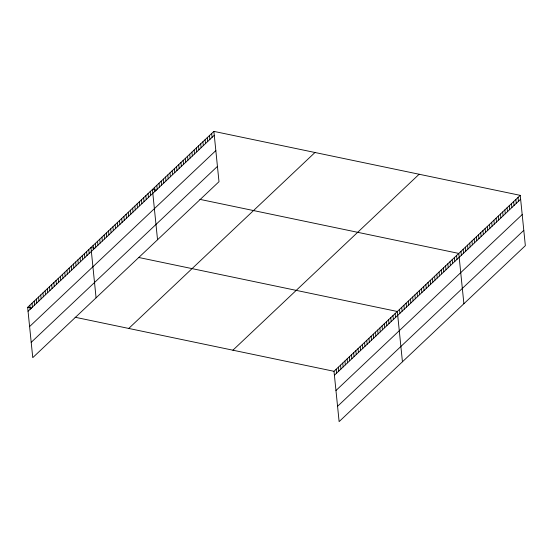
<?xml version="1.0" encoding="UTF-8"?>
<svg xmlns="http://www.w3.org/2000/svg" width="553" height="553" viewBox="0 0 553 553"><rect width="100%" height="100%" fill="white"/><g stroke="black" fill="none" stroke-linecap="round" stroke-linejoin="round"><path stroke-width="0.83" d="M213.88 131.386L218.995 181.695L32.758 357.646L27.65 307.337L213.88 131.386L520.242 195.354L525.35 245.663L339.12 421.614L334.005 371.305L520.242 195.354M28.044 311.249L214.281 135.291M29.599 326.56L215.836 150.61M31.203 342.335L217.44 166.384M128.745 328.447L314.982 152.49M232.91 350.194L419.139 174.243M334.406 375.217L520.636 199.26M335.961 390.529L522.191 214.578M337.565 406.303L523.795 230.352M156.312 190.26L152.428 189.451L157.536 239.76M199.861 199.356L458.783 253.419L463.891 303.728M94.86 248.325L90.969 247.516L96.077 297.825M138.409 257.415L397.324 311.484L402.439 361.793M27.65 307.337L31.542 308.145M75.09 317.242L334.005 371.305M518.043 197.428L518.444 201.333M515.852 199.502L516.246 203.407M513.654 201.575L514.055 205.481M511.463 203.649L511.857 207.555M509.265 205.723L509.666 209.628M507.073 207.797L507.467 211.702M504.875 209.87L505.269 213.776M502.684 211.944L503.078 215.85M500.486 214.018L500.88 217.923M498.288 216.092L498.688 219.997M496.096 218.165L496.49 222.071M493.898 220.239L494.299 224.145M491.707 222.313L492.101 226.218M489.509 224.387L489.91 228.292M487.317 226.46L487.711 230.366M485.119 228.534L485.52 232.44M482.928 230.608L483.322 234.513M480.73 232.682L481.131 236.587M478.539 234.755L478.933 238.661M476.34 236.829L476.741 240.735M474.149 238.903L474.543 242.808M471.951 240.977L472.352 244.882M469.76 243.05L470.154 246.956M467.562 245.124L467.962 249.03M465.37 247.198L465.764 251.103M463.172 249.272L463.573 253.177M460.981 251.345L461.375 255.251M456.591 255.493L456.985 259.398M454.393 257.567L454.787 261.472M452.195 259.64L452.596 263.546M450.004 261.714L450.398 265.62M447.806 263.788L448.207 267.693M445.614 265.862L446.008 269.767M443.416 267.935L443.817 271.841M441.225 270.009L441.619 273.915M439.027 272.083L439.428 275.988M436.835 274.157L437.229 278.062M434.637 276.23L435.038 280.136M432.446 278.304L432.84 282.21M430.248 280.378L430.649 284.283M428.057 282.452L428.451 286.357M425.858 284.525L426.259 288.431M423.667 286.599L424.061 290.505M421.469 288.673L421.87 292.578M419.278 290.747L419.672 294.652M417.08 292.82L417.48 296.726M414.888 294.894L415.282 298.8M412.69 296.968L413.091 300.873M410.499 299.042L410.893 302.947M408.301 301.115L408.702 305.021M406.109 303.189L406.503 307.095M403.911 305.263L404.305 309.168M401.713 307.337L402.114 311.242M399.522 309.41L399.916 313.316M395.146 313.544L395.54 317.457M392.962 315.604L393.356 319.516M390.777 317.671L391.171 321.583M388.593 319.731L388.987 323.643M386.409 321.798L386.81 325.703M384.224 323.858L384.625 327.77M382.04 325.924L382.441 329.83M379.863 327.984L380.257 331.897M377.678 330.044L378.072 333.957M375.494 332.111L375.888 336.024M373.31 334.171L373.704 338.083M371.125 336.238L371.526 340.143M368.941 338.298L369.342 342.21M366.757 340.365L367.157 344.27M364.572 342.425L364.973 346.337M362.395 344.484L362.789 348.397M360.21 346.551L360.604 350.464M358.026 348.611L358.42 352.524M355.842 350.678L356.236 354.584M353.657 352.738L354.058 356.65M351.473 354.805L351.874 358.71M349.289 356.865L349.69 360.777M347.111 358.925L347.505 362.837M344.927 360.991L345.321 364.904M342.742 363.051L343.137 366.964M340.558 365.118L340.952 369.024M338.374 367.178L338.775 371.091M336.189 369.245L336.59 373.151M211.688 133.46L212.082 137.365M209.49 135.533L209.891 139.439M207.299 137.607L207.693 141.513M205.101 139.681L205.502 143.586M202.91 141.755L203.304 145.66M200.711 143.828L201.112 147.734M198.52 145.902L198.914 149.808M196.322 147.976L196.723 151.881M194.131 150.05L194.525 153.955M191.932 152.123L192.333 156.029M189.741 154.197L190.135 158.103M187.543 156.271L187.944 160.176M185.352 158.345L185.746 162.25M183.154 160.418L183.548 164.324M180.955 162.492L181.356 166.398M178.764 164.566L179.158 168.471M176.566 166.64L176.967 170.545M174.375 168.713L174.769 172.619M172.177 170.787L172.577 174.693M169.985 172.861L170.379 176.766M167.787 174.935L168.188 178.84M165.596 177.008L165.99 180.914M163.398 179.082L163.799 182.988M161.206 181.156L161.6 185.061M159.008 183.23L159.409 187.135M156.817 185.303L157.211 189.209M154.619 187.377L155.02 191.283M150.229 191.525L150.63 195.43M148.038 193.598L148.432 197.504M145.84 195.672L146.241 199.578M143.649 197.746L144.043 201.651M141.45 199.82L141.851 203.725M139.259 201.893L139.653 205.799M137.061 203.967L137.455 207.873M134.863 206.041L135.264 209.946M132.672 208.115L133.066 212.02M130.473 210.188L130.874 214.094M128.282 212.262L128.676 216.168M126.084 214.336L126.485 218.241M123.893 216.41L124.287 220.315M121.695 218.483L122.095 222.389M119.503 220.557L119.897 224.463M117.305 222.631L117.706 226.536M115.114 224.705L115.508 228.61M112.916 226.778L113.317 230.684M110.724 228.852L111.118 232.758M108.526 230.926L108.927 234.831M106.335 233L106.729 236.905M104.137 235.073L104.538 238.979M101.946 237.147L102.34 241.053M99.747 239.221L100.148 243.126M97.556 241.295L97.95 245.2M95.358 243.368L95.759 247.274M93.167 245.442L93.561 249.348M88.784 249.576L89.185 253.488M86.6 251.636L87.001 255.548M84.415 253.703L84.816 257.615M82.238 255.763L82.632 259.675M80.054 257.829L80.448 261.735M77.869 259.889L78.263 263.802M75.685 261.956L76.079 265.862M73.501 264.016L73.902 267.929M71.316 266.076L71.717 269.988M69.132 268.143L69.533 272.055M66.954 270.203L67.348 274.115M64.77 272.27L65.164 276.175M62.586 274.329L62.98 278.242M60.401 276.396L60.795 280.302M58.217 278.456L58.618 282.369M56.033 280.516L56.434 284.429M53.848 282.583L54.249 286.495M51.671 284.643L52.065 288.555M49.487 286.71L49.881 290.615M47.302 288.77L47.696 292.682M45.118 290.837L45.512 294.742M42.934 292.896L43.334 296.809M40.749 294.956L41.15 298.869M38.565 297.023L38.966 300.936M36.38 299.083L36.781 302.996M34.203 301.15L34.597 305.056M32.019 303.21L32.413 307.122M29.834 305.277L30.228 309.182"/></g></svg>
